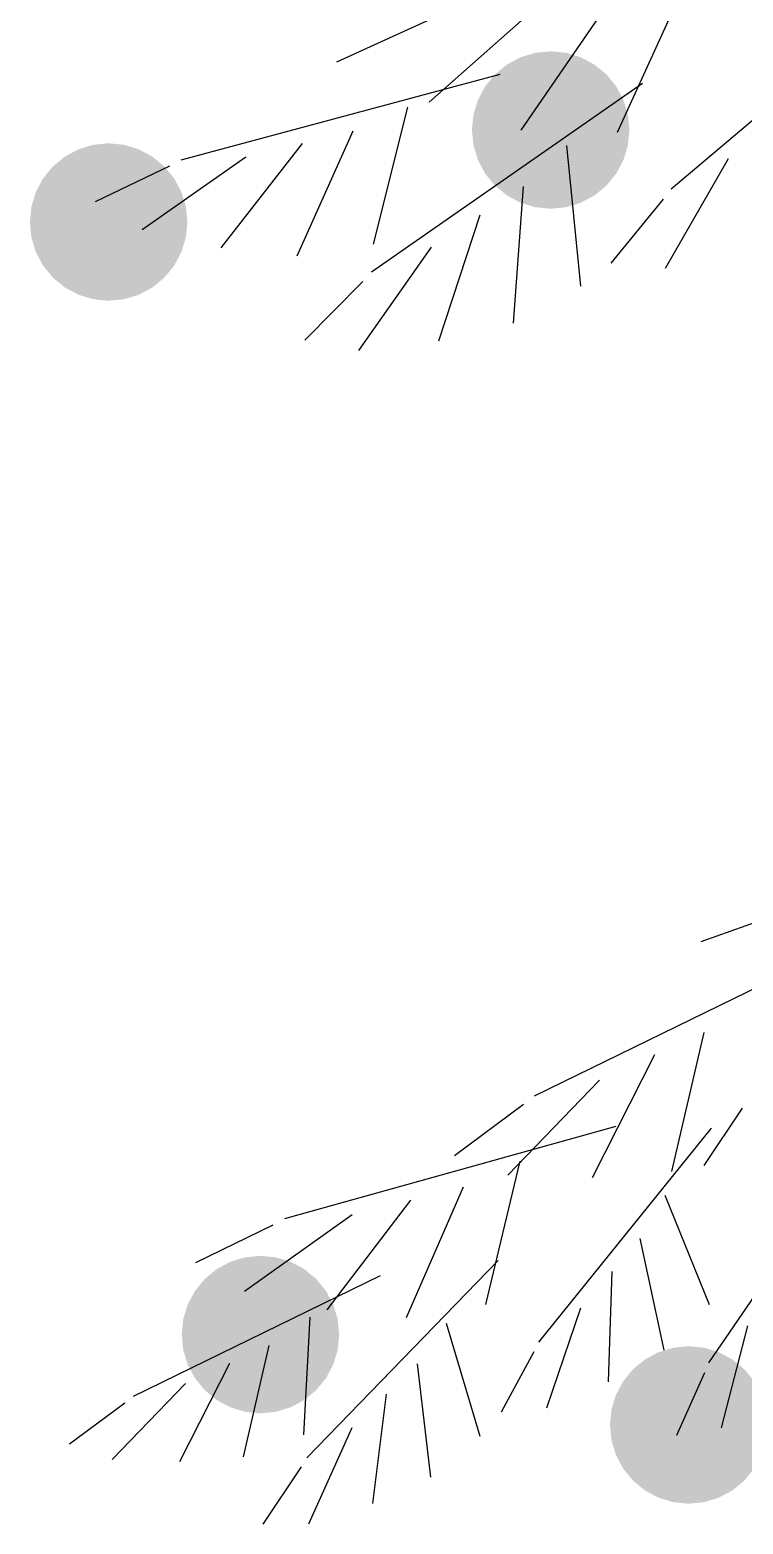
# Model space of a CAD drawing. Extents: x 0 to 1.57, y 0.06 to 3.19.
# Drawn here: x 0.2041 to 0.4306, y 1.6244 to 2.0988 of the extents above; entities that cross this region are included whole.
import ezdxf

# ---------------------------------------------------------------- set-up
doc = ezdxf.new("R2010")
doc.units = 0
doc.header["$LTSCALE"] = 1.2
doc.layers.get('0').update_dxf_attribs({"linetype": 'CONTINUOUS'})
doc.layers.add('ARQ-VEG', color=2, linetype='CONTINUOUS')

# ---------------------------------------------------------------- blocks, each defined once
blk = doc.blocks.new('*U23')
at = {"layer": 'ARQ-VEG'}
for points in [[(0.27245, 1.66008), (0.26776, 1.7077), (0.27245, 1.70912)], [(0.27732, 1.6596), (0.27245, 1.70912), (0.27732, 1.7096)], [(0.27245, 1.66008), (0.27245, 1.70912), (0.27732, 1.6596)], [(0.27732, 1.6596), (0.27732, 1.7096), (0.2822, 1.66008)], [(0.2822, 1.66008), (0.27732, 1.7096), (0.2822, 1.70912)], [(0.2822, 1.66008), (0.2822, 1.70912), (0.28689, 1.6615)], [(0.28689, 1.6615), (0.2822, 1.70912), (0.28689, 1.7077)], [(0.26343, 1.66381), (0.25965, 1.70228), (0.26343, 1.70539)], [(0.26776, 1.6615), (0.26343, 1.70539), (0.26776, 1.7077)], [(0.26343, 1.66381), (0.26343, 1.70539), (0.26776, 1.6615)], [(0.26776, 1.6615), (0.26776, 1.7077), (0.27245, 1.66008)], [(0.28689, 1.6615), (0.28689, 1.7077), (0.29121, 1.66381)], [(0.29121, 1.66381), (0.28689, 1.7077), (0.29121, 1.70539)], [(0.29121, 1.66381), (0.29121, 1.70539), (0.295, 1.66692)], [(0.295, 1.66692), (0.29121, 1.70539), (0.295, 1.70228)], [(0.25654, 1.67071), (0.25423, 1.69417), (0.25654, 1.69849)], [(0.25965, 1.66692), (0.25654, 1.69849), (0.25965, 1.70228)], [(0.25654, 1.67071), (0.25654, 1.69849), (0.25965, 1.66692)], [(0.25965, 1.66692), (0.25965, 1.70228), (0.26343, 1.66381)], [(0.295, 1.66692), (0.295, 1.70228), (0.29811, 1.67071)], [(0.29811, 1.67071), (0.295, 1.70228), (0.29811, 1.69849)], [(0.29811, 1.67071), (0.29811, 1.69849), (0.30042, 1.67503)], [(0.30042, 1.67503), (0.29811, 1.69849), (0.30042, 1.69417)], [(0.25423, 1.67503), (0.2528, 1.68948), (0.25423, 1.69417)], [(0.25423, 1.67503), (0.25423, 1.69417), (0.25654, 1.67071)], [(0.30042, 1.67503), (0.30042, 1.69417), (0.30184, 1.67972)], [(0.30184, 1.67972), (0.30042, 1.69417), (0.30184, 1.68948)], [(0.2528, 1.67972), (0.25232, 1.6846), (0.2528, 1.68948)], [(0.2528, 1.67972), (0.2528, 1.68948), (0.25423, 1.67503)], [(0.30184, 1.67972), (0.30184, 1.68948), (0.30232, 1.6846)]]:
    blk.add_solid(points, dxfattribs=at)
blk = doc.blocks.new('*U31')
at = {"layer": 'ARQ-VEG'}
for points in [[(0.35558, 2.04627), (0.35179, 2.08473), (0.35558, 2.08784)], [(0.3599, 2.04396), (0.35558, 2.08784), (0.3599, 2.09015)], [(0.35558, 2.04627), (0.35558, 2.08784), (0.3599, 2.04396)], [(0.36459, 2.04254), (0.3599, 2.09015), (0.36459, 2.09157)], [(0.3599, 2.04396), (0.3599, 2.09015), (0.36459, 2.04254)], [(0.36946, 2.04205), (0.36459, 2.09157), (0.36946, 2.09205)], [(0.36459, 2.04254), (0.36459, 2.09157), (0.36946, 2.04205)], [(0.36946, 2.04205), (0.36946, 2.09205), (0.37434, 2.04254)], [(0.37434, 2.04254), (0.36946, 2.09205), (0.37434, 2.09157)], [(0.37434, 2.04254), (0.37434, 2.09157), (0.37903, 2.04396)], [(0.37903, 2.04396), (0.37434, 2.09157), (0.37903, 2.09015)], [(0.37903, 2.04396), (0.37903, 2.09015), (0.38335, 2.04627)], [(0.38335, 2.04627), (0.37903, 2.09015), (0.38335, 2.08784)], [(0.38335, 2.04627), (0.38335, 2.08784), (0.38714, 2.04938)], [(0.38714, 2.04938), (0.38335, 2.08784), (0.38714, 2.08473)], [(0.35179, 2.04938), (0.34868, 2.08094), (0.35179, 2.08473)], [(0.35179, 2.04938), (0.35179, 2.08473), (0.35558, 2.04627)], [(0.38714, 2.04938), (0.38714, 2.08473), (0.39025, 2.05317)], [(0.39025, 2.05317), (0.38714, 2.08473), (0.39025, 2.08094)], [(0.34868, 2.05317), (0.34637, 2.07662), (0.34868, 2.08094)], [(0.34868, 2.05317), (0.34868, 2.08094), (0.35179, 2.04938)], [(0.39025, 2.05317), (0.39025, 2.08094), (0.39256, 2.05749)], [(0.39256, 2.05749), (0.39025, 2.08094), (0.39256, 2.07662)], [(0.34637, 2.05749), (0.34495, 2.07193), (0.34637, 2.07662)], [(0.34637, 2.05749), (0.34637, 2.07662), (0.34868, 2.05317)], [(0.39256, 2.05749), (0.39256, 2.07662), (0.39398, 2.06218)], [(0.39398, 2.06218), (0.39256, 2.07662), (0.39398, 2.07193)], [(0.34495, 2.06218), (0.34446, 2.06705), (0.34495, 2.07193)], [(0.34495, 2.06218), (0.34495, 2.07193), (0.34637, 2.05749)], [(0.39398, 2.06218), (0.39398, 2.07193), (0.39446, 2.06705)]]:
    blk.add_solid(points, dxfattribs=at)
blk = doc.blocks.new('*U53')
at = {"layer": 'ARQ-VEG'}
for points in [[(0.21955, 2.01474), (0.21523, 2.05862), (0.21955, 2.06093)], [(0.22424, 2.01332), (0.21955, 2.06093), (0.22424, 2.06236)], [(0.21955, 2.01474), (0.21955, 2.06093), (0.22424, 2.01332)], [(0.22912, 2.01284), (0.22424, 2.06236), (0.22912, 2.06284)], [(0.22424, 2.01332), (0.22424, 2.06236), (0.22912, 2.01284)], [(0.22912, 2.01284), (0.22912, 2.06284), (0.23399, 2.01332)], [(0.23399, 2.01332), (0.22912, 2.06284), (0.23399, 2.06236)], [(0.23399, 2.01332), (0.23399, 2.06236), (0.23868, 2.01474)], [(0.23868, 2.01474), (0.23399, 2.06236), (0.23868, 2.06093)], [(0.23868, 2.01474), (0.23868, 2.06093), (0.24301, 2.01705)], [(0.24301, 2.01705), (0.23868, 2.06093), (0.24301, 2.05862)], [(0.21144, 2.02016), (0.20833, 2.05172), (0.21144, 2.05551)], [(0.21523, 2.01705), (0.21144, 2.05551), (0.21523, 2.05862)], [(0.21144, 2.02016), (0.21144, 2.05551), (0.21523, 2.01705)], [(0.21523, 2.01705), (0.21523, 2.05862), (0.21955, 2.01474)], [(0.24301, 2.01705), (0.24301, 2.05862), (0.24679, 2.02016)], [(0.24679, 2.02016), (0.24301, 2.05862), (0.24679, 2.05551)], [(0.24679, 2.02016), (0.24679, 2.05551), (0.2499, 2.02395)], [(0.2499, 2.02395), (0.24679, 2.05551), (0.2499, 2.05172)], [(0.20833, 2.02395), (0.20602, 2.0474), (0.20833, 2.05172)], [(0.20833, 2.02395), (0.20833, 2.05172), (0.21144, 2.02016)], [(0.2499, 2.02395), (0.2499, 2.05172), (0.25221, 2.02827)], [(0.25221, 2.02827), (0.2499, 2.05172), (0.25221, 2.0474)], [(0.20602, 2.02827), (0.2046, 2.04271), (0.20602, 2.0474)], [(0.20602, 2.02827), (0.20602, 2.0474), (0.20833, 2.02395)], [(0.25221, 2.02827), (0.25221, 2.0474), (0.25364, 2.03296)], [(0.25364, 2.03296), (0.25221, 2.0474), (0.25364, 2.04271)], [(0.2046, 2.03296), (0.20412, 2.03784), (0.2046, 2.04271)], [(0.2046, 2.03296), (0.2046, 2.04271), (0.20602, 2.02827)], [(0.25364, 2.03296), (0.25364, 2.04271), (0.25412, 2.03784)]]:
    blk.add_solid(points, dxfattribs=at)
blk = doc.blocks.new('*U57')
at = {"layer": 'ARQ-VEG'}
for points in [[(0.4084, 1.63138), (0.40371, 1.679), (0.4084, 1.68042)], [(0.41328, 1.6309), (0.4084, 1.68042), (0.41328, 1.6809)], [(0.4084, 1.63138), (0.4084, 1.68042), (0.41328, 1.6309)], [(0.41328, 1.6309), (0.41328, 1.6809), (0.41815, 1.63138)], [(0.41815, 1.63138), (0.41328, 1.6809), (0.41815, 1.68042)], [(0.41815, 1.63138), (0.41815, 1.68042), (0.42284, 1.6328)], [(0.42284, 1.6328), (0.41815, 1.68042), (0.42284, 1.679)], [(0.39939, 1.63511), (0.3956, 1.67358), (0.39939, 1.67669)], [(0.40371, 1.6328), (0.39939, 1.67669), (0.40371, 1.679)], [(0.39939, 1.63511), (0.39939, 1.67669), (0.40371, 1.6328)], [(0.40371, 1.6328), (0.40371, 1.679), (0.4084, 1.63138)], [(0.42284, 1.6328), (0.42284, 1.679), (0.42716, 1.63511)], [(0.42716, 1.63511), (0.42284, 1.679), (0.42716, 1.67669)], [(0.42716, 1.63511), (0.42716, 1.67669), (0.43095, 1.63822)], [(0.43095, 1.63822), (0.42716, 1.67669), (0.43095, 1.67358)], [(0.3956, 1.63822), (0.39249, 1.66979), (0.3956, 1.67358)], [(0.3956, 1.63822), (0.3956, 1.67358), (0.39939, 1.63511)], [(0.43095, 1.63822), (0.43095, 1.67358), (0.43406, 1.64201)], [(0.43406, 1.64201), (0.43095, 1.67358), (0.43406, 1.66979)], [(0.39018, 1.64633), (0.38876, 1.66078), (0.39018, 1.66547)], [(0.39249, 1.64201), (0.39018, 1.66547), (0.39249, 1.66979)], [(0.39018, 1.64633), (0.39018, 1.66547), (0.39249, 1.64201)], [(0.39249, 1.64201), (0.39249, 1.66979), (0.3956, 1.63822)], [(0.43406, 1.64201), (0.43406, 1.66979), (0.43637, 1.64633)], [(0.43637, 1.64633), (0.43406, 1.66979), (0.43637, 1.66547)], [(0.43637, 1.64633), (0.43637, 1.66547), (0.4378, 1.65102)], [(0.4378, 1.65102), (0.43637, 1.66547), (0.4378, 1.66078)], [(0.38876, 1.65102), (0.38828, 1.6559), (0.38876, 1.66078)], [(0.38876, 1.65102), (0.38876, 1.66078), (0.39018, 1.64633)], [(0.4378, 1.65102), (0.4378, 1.66078), (0.43828, 1.6559)]]:
    blk.add_solid(points, dxfattribs=at)

msp = doc.modelspace()

# ---------------------------------------------------------------- linework, layer by layer
for p, q in [((0.41384, 2.11731, 94.63282), (0.39053, 2.06624, 94.63282)), ((0.3908, 2.11183, 94.63282), (0.35995, 2.06704, 94.63282)), ((0.48777, 2.11585, 94.63282), (0.40768, 2.04828, 94.63282)), ((0.34716, 2.10946, 94.63282), (0.30145, 2.08861, 94.63282)), ((0.37015, 2.11072, 94.63282), (0.33087, 2.07585, 94.63282)), ((0.35327, 2.08467, 94.63282), (0.25209, 2.05744, 94.63282)), ((0.39856, 2.0818, 94.63282), (0.31257, 2.02191, 94.63282)), ((0.32396, 2.07435, 94.63282), (0.31306, 2.03078, 94.63282)), ((0.30663, 2.06669, 94.63282), (0.28888, 2.02696, 94.63282)), ((0.29055, 2.06281, 94.63282), (0.26472, 2.02965, 94.63282)), ((0.37447, 2.06217, 94.63282), (0.37896, 2.01748, 94.63282)), ((0.24848, 2.05556, 94.63282), (0.22481, 2.0443, 94.63282)), ((0.27265, 2.05847, 94.63282), (0.23972, 2.03541, 94.63282)), ((0.42586, 2.05794, 94.63282), (0.40582, 2.02309, 94.63282)), ((0.36076, 2.04909, 94.63282), (0.35752, 2.0057, 94.63282)), ((0.4052, 2.04506, 94.63282), (0.38855, 2.02482, 94.63282)), ((0.34694, 2.03999, 94.63282), (0.33387, 2.00005, 94.63282)), ((0.33157, 2.02985, 94.63282), (0.3084, 1.997, 94.63282)), ((0.30982, 2.01893, 94.63282), (0.29136, 2.00032, 94.63282)), ((0.44186, 1.81813, 94.63282), (0.41718, 1.8093, 94.63282)), ((0.46223, 1.8082, 94.63282), (0.36418, 1.76025, 94.63282)), ((0.41811, 1.78054, 94.63282), (0.40786, 1.73639, 94.63282)), ((0.40244, 1.77338, 94.63282), (0.38262, 1.73434, 94.63282)), ((0.385, 1.76539, 94.63282), (0.35591, 1.73526, 94.63282)), ((0.36086, 1.75761, 94.63282), (0.3389, 1.74139, 94.63282)), ((0.43021, 1.75647, 94.63282), (0.41807, 1.73831, 94.63282)), ((0.39013, 1.75062, 94.63282), (0.28498, 1.72131, 94.63282)), ((0.42039, 1.75016, 94.63282), (0.36561, 1.68215, 94.63282)), ((0.46882, 1.74768, 94.63282), (0.41952, 1.6756, 94.63282)), ((0.35968, 1.7396, 94.63282), (0.34873, 1.69412, 94.63282)), ((0.32499, 1.72726, 94.63282), (0.2984, 1.69249, 94.63282)), ((0.3417, 1.73145, 94.63282), (0.32359, 1.68991, 94.63282)), ((0.40571, 1.72882, 94.63282), (0.41975, 1.69413, 94.63282)), ((0.30639, 1.72258, 94.63282), (0.2723, 1.69825, 94.63282)), ((0.28124, 1.71933, 94.63282), (0.25669, 1.70737, 94.63282)), ((0.3978, 1.71515, 94.63282), (0.40535, 1.67969, 94.63282)), ((0.35283, 1.70812, 94.63282), (0.29201, 1.64546, 94.63282)), ((0.31533, 1.70326, 94.63282), (0.23688, 1.6649, 94.63282)), ((0.38888, 1.70465, 94.63282), (0.38776, 1.66964, 94.63282)), ((0.29298, 1.69017, 94.63282), (0.29099, 1.65279, 94.63282)), ((0.37895, 1.69294, 94.63282), (0.3681, 1.66124, 94.63282)), ((0.33624, 1.68823, 94.63282), (0.34702, 1.65239, 94.63282)), ((0.43198, 1.6874, 94.63282), (0.42363, 1.65495, 94.63282)), ((0.28003, 1.68114, 94.63282), (0.27183, 1.64582, 94.63282)), ((0.26749, 1.67541, 94.63282), (0.25163, 1.64418, 94.63282)), ((0.3271, 1.67535, 94.63282), (0.33135, 1.63934, 94.63282)), ((0.3641, 1.67912, 94.63282), (0.35369, 1.65992, 94.63282)), ((0.41826, 1.67246, 94.63282), (0.40938, 1.6525, 94.63282)), ((0.25354, 1.66901, 94.63282), (0.23027, 1.64491, 94.63282)), ((0.31725, 1.66571, 94.63282), (0.31291, 1.63096, 94.63282)), ((0.23423, 1.6628, 94.63282), (0.21666, 1.64982, 94.63282)), ((0.30629, 1.65497, 94.63282), (0.29255, 1.62441, 94.63282)), ((0.29023, 1.64258, 94.63282), (0.27809, 1.62442, 94.63282))]:
    msp.add_line(p, q)

# ---------------------------------------------------------------- block references
at = {"layer": 'ARQ-VEG'}
for name in ['*U31', '*U53', '*U23', '*U57']:
    msp.add_blockref(name, (0, 0), dxfattribs=at)

doc.saveas('drawing.dxf')
